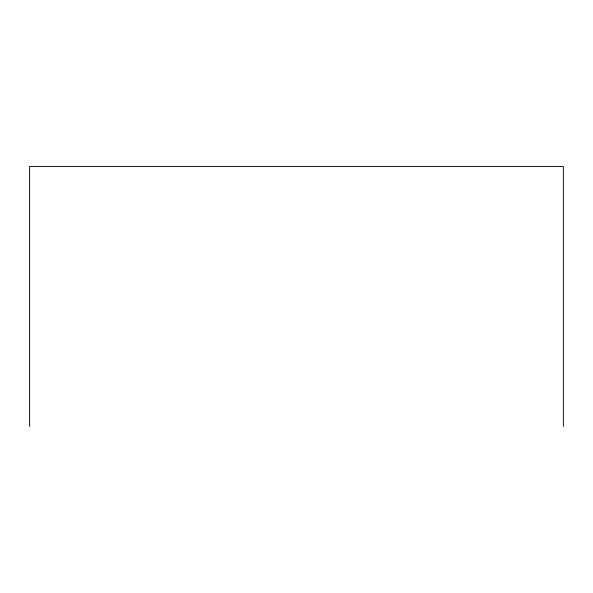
<?xml version="1.0" encoding="UTF-8"?>
<svg xmlns="http://www.w3.org/2000/svg" width="593" height="593" viewBox="0 0 593 593"><rect width="100%" height="100%" fill="white"/><g stroke="black" fill="none" stroke-linecap="round" stroke-linejoin="round"><path stroke-width="0.89" d="M563.35 426.508L563.35 166.492L29.65 166.492L29.65 426.508"/></g></svg>
